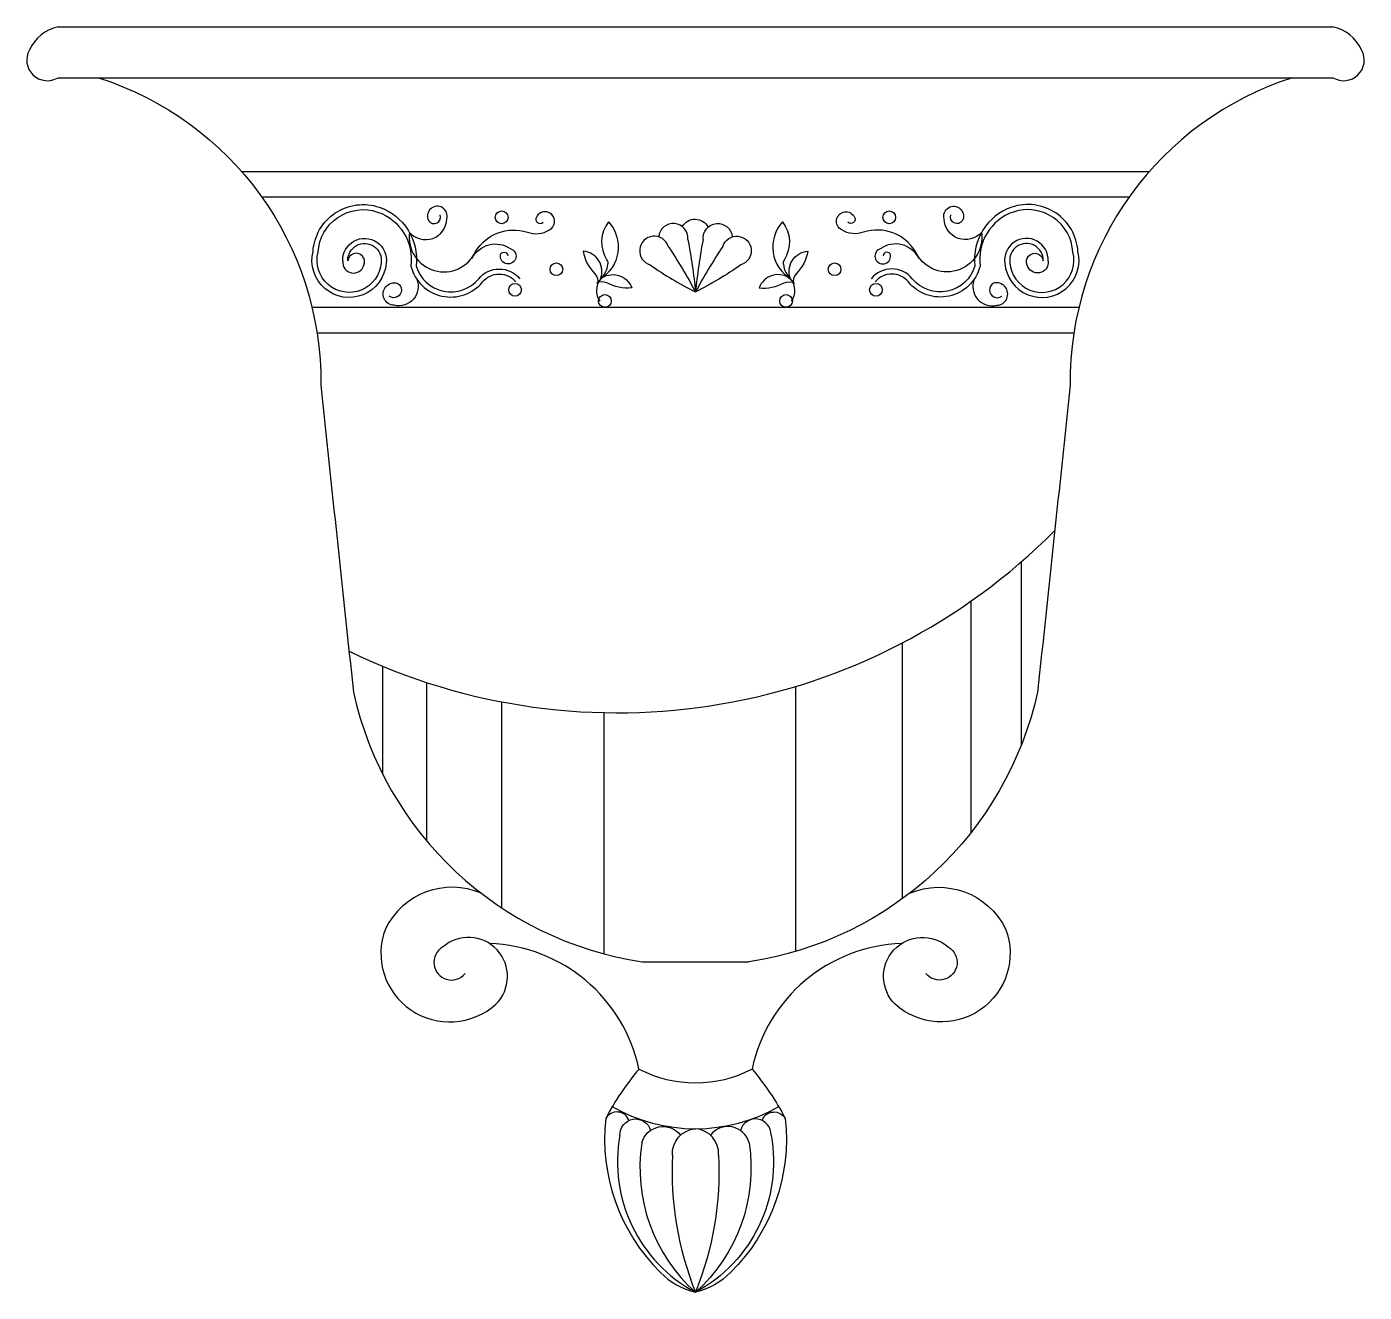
# Model space of a CAD drawing. Extents: x 113 to 380, y 2008 to 2261.
import ezdxf

# ---------------------------------------------------------------- set-up
doc = ezdxf.new("R2010")
doc.units = 0
doc.header["$MEASUREMENT"] = 0
doc.layers.add('3', color=3, linetype='CONTINUOUS')
doc.layers.add('4', color=4, linetype='CONTINUOUS')

msp = doc.modelspace()

# ---------------------------------------------------------------- linework, layer by layer
at = {"layer": '3'}
for p, q in [((311.4, 2153.94), (311.4, 2117.32)), ((301.42, 2146.15), (301.42, 2100.03)), ((287.71, 2137.81), (287.71, 2086.83)), ((184.22, 2133.19), (184.22, 2111.78)), ((192.95, 2129.97), (192.95, 2098.49)), ((266.51, 2129.17), (266.51, 2076.37)), ((207.91, 2126.11), (207.91, 2085.09)), ((228.32, 2123.94), (228.32, 2075.89))]:
    msp.add_line(p, q, dxfattribs=at)
for points in [[(119.6, 2250.42), (373.53, 2250.42)], [(156.13, 2231.76), (336.99, 2231.76)], [(160.15, 2226.68), (332.97, 2226.68)], [(170.17, 2204.71), (322.95, 2204.71)], [(171.19, 2199.63), (321.94, 2199.63)]]:
    msp.add_lwpolyline(points, dxfattribs=at)
for points in [[(176.3, 2213.87, -1.098967), (184.95, 2213.46, -1.08458), (170.38, 2215.82, -0.492897), (183.57, 2224.63, -0.35321), (190.9, 2212.95, 0.603648), (203.38, 2210.38, -0.472968), (211.57, 2210.38, -0.472968)], [(189.59, 2219.6, 0.681147), (197.02, 2222.31, 1.471082), (193.39, 2221.98, 0.914224), (195.7, 2223.14, -1.466358)], [(316.82, 2213.87, 1.098967), (308.18, 2213.46, 1.08458), (322.75, 2215.82, 0.492897), (309.55, 2224.63, 0.35321), (302.22, 2212.95, -0.603648), (289.75, 2210.38, 0.472968), (281.55, 2210.38, 0.472968)], [(303.54, 2219.6, -0.681147), (296.1, 2222.31, -1.471082), (299.74, 2221.98, -0.914224), (297.42, 2223.14, 1.466358)], [(177.32, 2213.92, -1.104092), (183.94, 2213.57, -1.094989), (171.39, 2215.66, -0.496036), (183.24, 2223.67, -0.35871), (189.87, 2212.87, 0.612746), (204.16, 2209.74, -0.472968), (210.79, 2209.74, 2.794838)], [(217.45, 2220.12, 1.385918), (214.88, 2222.65, 0.892454), (216.21, 2221.65, -0.431121)], [(243.93, 2220.76, -0.597924), (249.07, 2220.66)], [(275.68, 2220.12, -1.385918), (278.24, 2222.65, -0.892454), (276.92, 2221.65, 0.431121)], [(315.81, 2213.92, 1.104092), (309.19, 2213.57, 1.094989), (321.74, 2215.66, 0.496036), (309.88, 2223.67, 0.35871), (303.26, 2212.87, -0.612746), (288.96, 2209.74, 0.472968), (282.34, 2209.74, -2.794838)], [(189.59, 2219.6, 0.863708), (202.77, 2215.81, -0.344982), (213.07, 2219.67, 0.244197), (217.45, 2220.12)], [(229.26, 2221.72, -0.464848), (227.61, 2210.32, 0.323688), (227.49, 2205.89, 0.529078)], [(229.26, 2221.72, 0.321704), (228.93, 2214.1, -0.233172), (229.04, 2213.19, -0.178538), (227.61, 2210.32, 2.245291)], [(245.05, 2218.21, 0.996666), (239.24, 2218.72)], [(248.07, 2218.21, -0.996666), (253.89, 2218.72)], [(263.86, 2221.72, 0.464848), (265.51, 2210.32, -0.323688), (265.64, 2205.89, -0.529078)], [(263.86, 2221.72, -0.321704), (264.2, 2214.1, 0.233172), (264.08, 2213.19, 0.178538), (265.51, 2210.32, -2.245291)], [(303.54, 2219.6, -0.863708), (290.36, 2215.81, 0.344982), (280.06, 2219.67, -0.244197), (275.68, 2220.12)], [(202.09, 2214.44, -0.458165), (209.65, 2216.39, -2.178289), (207.7, 2215.05, -0.925332), (209.16, 2214.92, 1.005654)], [(241.15, 2216.83, 1.65361), (237.52, 2213.14)], [(241.15, 2216.83, -0.021131), (246.56, 2207.75, -0.664624)], [(245.05, 2218.21, -0.021131), (246.56, 2207.75, -0.664624)], [(248.07, 2218.21, 0.021131), (246.56, 2207.75, 0.664624)], [(251.98, 2216.83, 0.021131), (246.56, 2207.75, 0.664624)], [(251.98, 2216.83, -1.65361), (255.6, 2213.14)], [(291.03, 2214.44, 0.458165), (283.47, 2216.39, 2.178289), (285.42, 2215.05, 0.925332), (283.96, 2214.92, -1.005654)], [(176.3, 2213.87, 0.918662), (180.52, 2213.11, 1.171243), (177.32, 2213.92, 0.690873)], [(227.61, 2210.32, 0.513109), (224.21, 2215.87, 0.158794), (226.53, 2211.37, -0.22045), (227.07, 2209.33, -1.729406)], [(265.51, 2210.32, -0.513109), (268.92, 2215.87, -0.158794), (266.6, 2211.37, 0.22045), (266.06, 2209.33, 1.729406)], [(316.82, 2213.87, -0.918662), (312.61, 2213.11, -1.171243), (315.81, 2213.92, -0.690873)], [(237.52, 2213.14, 0.037597), (246.56, 2207.75, 0.664624)], [(255.6, 2213.14, -0.037597), (246.56, 2207.75, -0.664624)], [(191.05, 2210.29, -0.609848), (186.54, 2205.09, -1.124129), (187.17, 2209.49, -1.073782), (185.55, 2206.89, -5.112503)], [(227.61, 2210.32, -0.513109), (233.88, 2208.56, -0.158794), (228.92, 2209.56, 0.22045), (226.81, 2209.52, 1.729406)], [(265.51, 2210.32, 0.513109), (259.24, 2208.56, 0.158794), (264.2, 2209.56, -0.22045), (266.31, 2209.52, -1.729406)], [(302.08, 2210.29, 0.609848), (306.58, 2205.09, 1.124129), (305.95, 2209.49, 1.073782), (307.58, 2206.89, 5.112503)], [(233.31, 2042.71, 0.636469), (228.68, 2043.1, -3.750028)], [(259.81, 2042.71, -0.636469), (264.44, 2043.1, 3.750028)], [(231.51, 2039.75, -0.895634), (237.6, 2040.7, -1.787997)], [(235.87, 2038.21, -0.623711), (243.59, 2039.78)], [(241.98, 2035.78, -0.412939), (246.56, 2041.05, 1.069943)], [(251.15, 2035.78, 0.412939), (246.56, 2041.05, -1.069943)], [(257.25, 2038.21, 0.623711), (249.54, 2039.78)], [(261.62, 2039.75, 0.895634), (255.52, 2040.7, 1.787997)], [(231.51, 2039.75, 0.325699), (246.56, 2008.47, 1.671363)], [(235.87, 2038.21, 0.253274), (246.56, 2008.47, 2.023847)], [(261.62, 2039.75, -0.325699), (246.56, 2008.47, -1.671363)], [(257.25, 2038.21, -0.253274), (246.56, 2008.47, -2.023847)], [(241.98, 2035.78, 0.108186), (246.56, 2008.47, 5.171896)], [(251.15, 2035.78, -0.108186), (246.56, 2008.47, -5.171896)]]:
    msp.add_lwpolyline(points, format="xyb", dxfattribs=at)
for centre in [(207.96, 2222.61), (285.16, 2222.61), (218.86, 2212.26), (274.26, 2212.26), (210.63, 2208.17), (282.5, 2208.17), (228.51, 2205.96), (264.61, 2205.96)]:
    msp.add_circle(centre, 1.27, dxfattribs=at)
for centre, radius, start, end in [((231.01, 2246.53), 122.62, 244.1531, 315.2782), ((246.56, 2074.64), 24.44, 242.5863, 297.4137), ((246.56, 2074.64), 33.59, 240.1189, 299.8811)]:
    msp.add_arc(centre, radius, start, end, dxfattribs=at)
at = {"layer": '4'}
msp.add_line((235.95, 2074.3), (257.17, 2074.3), dxfattribs=at)
msp.add_lwpolyline([(119.6, 2260.58), (373.53, 2260.58)], dxfattribs=at)
for points in [[(127.63, 2250.42, -0.328911), (171.95, 2189.18), (171.95, 2189.18, 0.000994), (178.43, 2128.03, 0.310336), (235.95, 2074.3, 1.302115)], [(365.5, 2250.42, 0.328911), (321.17, 2189.18), (321.17, 2189.18, -0.000994), (314.69, 2128.03, -0.310336), (257.17, 2074.3, -1.302115)], [(203.91, 2087.95, 0.398042), (184.79, 2080.88, 0.787072), (206.77, 2065.84, 0.975506), (196.19, 2077.22, 1.191019), (200.66, 2071.94, 2.133541)], [(289.21, 2087.95, -0.398042), (308.33, 2080.88, -0.787072), (286.36, 2065.84, -0.975506), (296.94, 2077.22, -1.191019), (292.46, 2071.94, -2.133541)], [(235.31, 2052.94, 0.053239), (228.68, 2043.1, 0.229327), (239.57, 2012.43, 0.14698), (246.56, 2008.47)], [(257.82, 2052.94, -0.053239), (264.44, 2043.1, -0.229327), (253.56, 2012.43, -0.14698), (246.56, 2008.47)]]:
    msp.add_lwpolyline(points, format="xyb", dxfattribs=at)
for centre, radius, start, end in [((121.37, 2252.55), 8.22, 102.4517, 155.4957), ((371.76, 2252.55), 8.22, 24.5043, 77.5483), ((117.46, 2253.93), 4.11, 150.4477, 301.2372), ((375.66, 2253.93), 4.11, 238.7628, 29.5523), ((204.39, 2046.37), 31.6, 11.9876, 87.9794), ((288.73, 2046.37), 31.6, 92.0206, 168.0124)]:
    msp.add_arc(centre, radius, start, end, dxfattribs=at)

doc.saveas('drawing.dxf')
